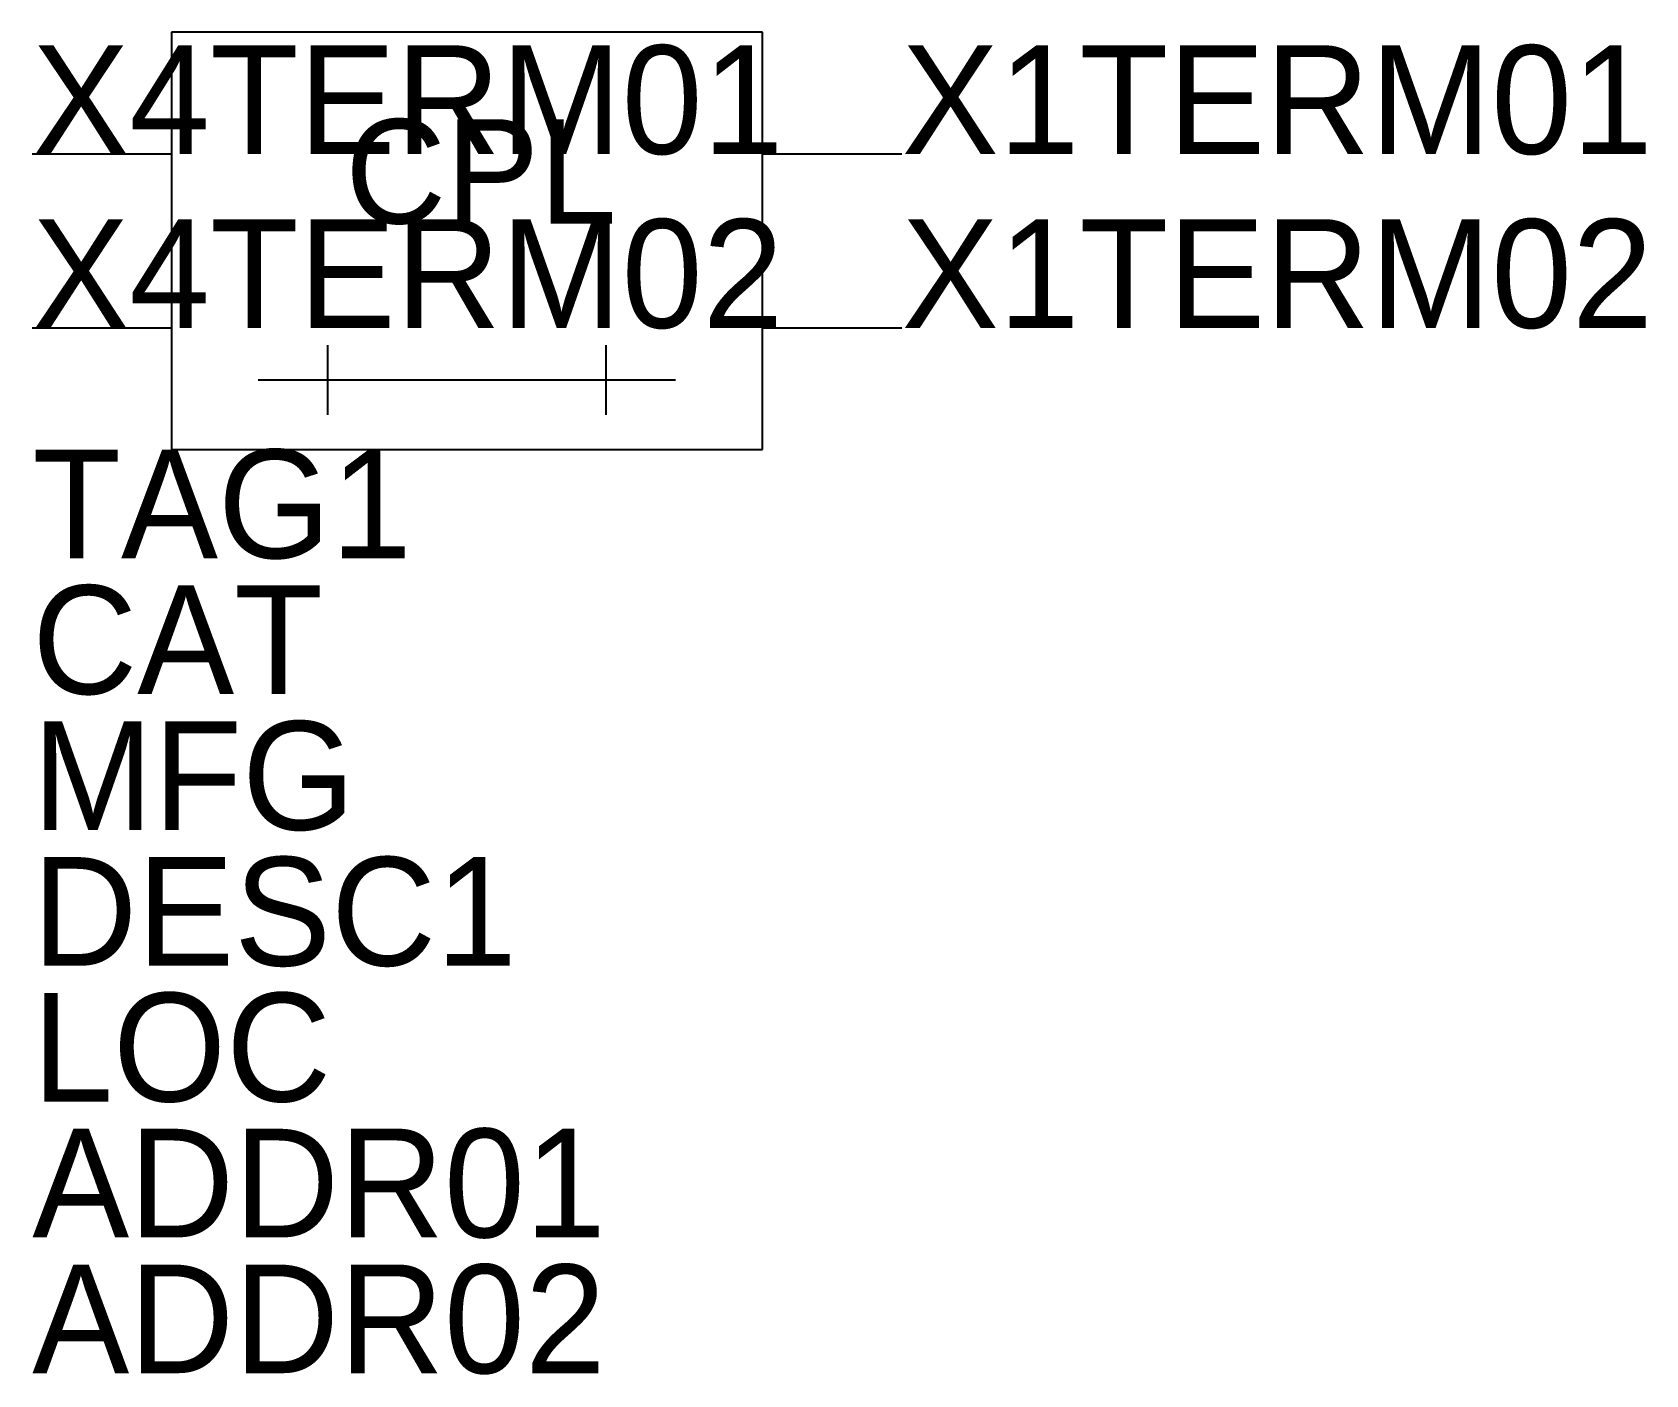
# Model space of a CAD drawing. Extents: x -0.5 to 1.36, y -1.3 to 0.24.
import ezdxf

# ---------------------------------------------------------------- set-up
doc = ezdxf.new("R2010")
doc.units = 0
doc.layers.get('0').update_dxf_attribs({"linetype": 'CONTINUOUS'})

msp = doc.modelspace()

# ---------------------------------------------------------------- linework, layer by layer
for p, q in [((0.34, 0.24), (-0.34, 0.24)), ((-0.34, 0.24), (-0.34, -0.24)), ((0.34, -0.24), (0.34, 0.24)), ((-0.5, 0.1), (-0.34, 0.1)), ((0.34, 0.1), (0.5, 0.1)), ((-0.5, -0.1), (-0.34, -0.1)), ((0.34, -0.1), (0.5, -0.1)), ((-0.16, -0.2), (-0.16, -0.12)), ((0.16, -0.2), (0.16, -0.12)), ((-0.24, -0.16), (0.24, -0.16)), ((-0.34, -0.24), (0.34, -0.24))]:
    msp.add_line(p, q)

# ---------------------------------------------------------------- texts
at = {"flags": 1}
for tag, p in [('X4TERM01', (-0.5, 0.1)), ('X1TERM01', (0.5, 0.1)), ('X4TERM02', (-0.5, -0.1)), ('X1TERM02', (0.5, -0.1))]:
    msp.add_attdef(tag, p, '', height=0.125, dxfattribs=at)
for tag, p in [('TAG1', (-0.5, -0.365)), ('CAT', (-0.5, -0.52125)), ('MFG', (-0.5, -0.6775)), ('DESC1', (-0.5, -0.83375)), ('LOC', (-0.5, -0.99)), ('ADDR01', (-0.5, -1.14625)), ('ADDR02', (-0.5, -1.3025))]:
    msp.add_attdef(tag, p, '', height=0.125)
at = {"layer": '0.0'}
msp.add_text('CPL', height=0.12, dxfattribs=at).set_placement((-0.14, 0.02))

doc.saveas('drawing.dxf')
